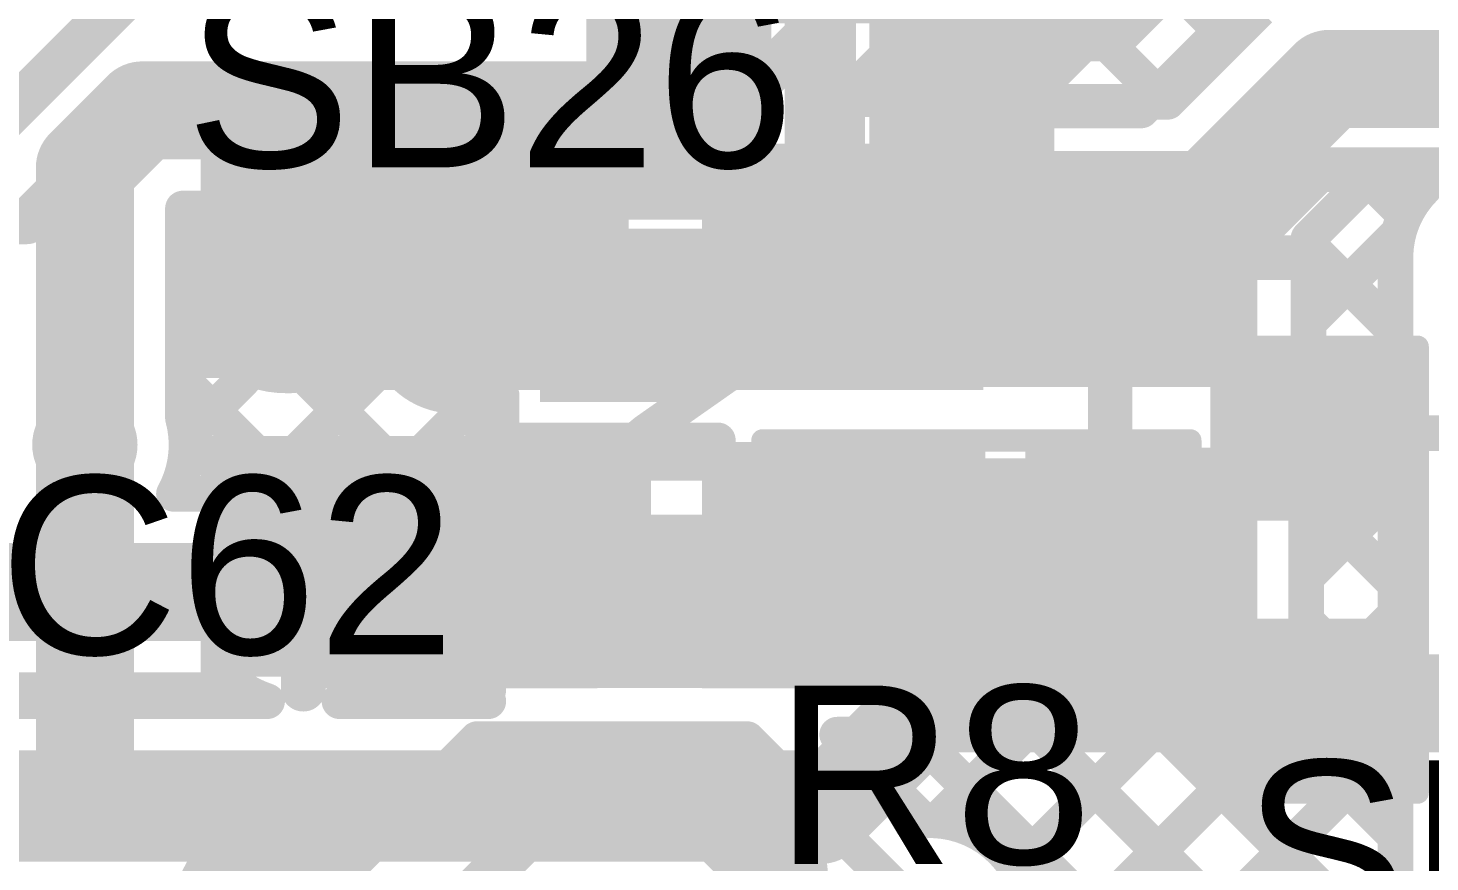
# Model space of a CAD drawing. Header units: millimetres. Extents: x -0.57 to 2.98, y -0.65 to 2.86.
# Drawn here: x 0.3043 to 0.6187, y -0.0176 to 0.1695 of the extents above; entities that cross this region are included whole.
import ezdxf

# ---------------------------------------------------------------- set-up
doc = ezdxf.new("R2010")
doc.units = ezdxf.units.MM
doc.header["$MEASUREMENT"] = 0
for name, color, linetype in [('BottomLayer', 5, 'Continuous'), ('BottomPaste', 16, 'Continuous'), ('BottomSolder', 6, 'Continuous'), ('Mechanical2', 216, 'Continuous'), ('TopLayer', 1, 'Continuous'), ('TopOverlay', 2, 'Continuous'), ('TopPaste', 8, 'Continuous'), ('TopSolder', 216, 'Continuous'), ('ViaHoleLayer', 16, 'Continuous')]:
    doc.layers.add(name, color=color, linetype=linetype)
doc.styles.add('Arial', font='', dxfattribs={"height": 0.2})
doc.styles.get('Arial').set_extended_font_data('Arial')

# ---------------------------------------------------------------- blocks, each defined once
blk = doc.blocks.new('C___0603_10')
at = {"layer": 'TopLayer'}
for points in [[(-0.015, 0.0175), (-0.015, -0.0175), (-0.045, -0.0175), (-0.045, 0.0175)], [(0.045, 0.0175), (0.045, -0.0175), (0.015, -0.0175), (0.015, 0.0175)]]:
    blk.add_hatch(color=1, dxfattribs=at).paths.add_polyline_path(points)
at = {"layer": 'TopPaste'}
for points in [[(-0.015, 0.0175), (-0.015, -0.0175), (-0.045, -0.0175), (-0.045, 0.0175)], [(0.045, 0.0175), (0.045, -0.0175), (0.015, -0.0175), (0.015, 0.0175)]]:
    blk.add_hatch(color=8, dxfattribs=at).paths.add_polyline_path(points)
at = {"layer": 'TopSolder'}
for points in [[(-0.0126378, 0.0198622), (-0.0126378, -0.0198622), (-0.0473622, -0.0198622), (-0.0473622, 0.0198622)], [(0.0473622, 0.0198622), (0.0473622, -0.0198622), (0.0126378, -0.0198622), (0.0126378, 0.0198622)]]:
    blk.add_hatch(color=216, dxfattribs=at).paths.add_polyline_path(points)
at = {"layer": 'TopOverlay', "const_width": 0.005}
for points in [[(-0.049, 0.021), (-0.049, -0.021)], [(-0.049, 0.021), (-0.018, 0.021)], [(0.018, 0.021), (0.049, 0.021)], [(0.049, 0.021), (0.049, -0.021)], [(-0.049, -0.021), (-0.018, -0.021)], [(0.018, -0.021), (0.049, -0.021)]]:
    blk.add_lwpolyline(points, dxfattribs=at)
at = {"layer": 'TopOverlay', "const_width": 0.0025}
for points in [[(-0.05025, 0.021, 1), (-0.04775, 0.021, 1)], [(-0.05025, 0.021, 1), (-0.04775, 0.021, 1)], [(-0.01925, 0.021, 1), (-0.01675, 0.021, 1)], [(0.01675, 0.021, 1), (0.01925, 0.021, 1)], [(0.04775, 0.021, 1), (0.05025, 0.021, 1)], [(0.04775, 0.021, 1), (0.05025, 0.021, 1)], [(-0.05025, -0.021, 1), (-0.04775, -0.021, 1)], [(-0.05025, -0.021, 1), (-0.04775, -0.021, 1)], [(-0.01925, -0.021, 1), (-0.01675, -0.021, 1)], [(0.01675, -0.021, 1), (0.01925, -0.021, 1)], [(0.04775, -0.021, 1), (0.05025, -0.021, 1)], [(0.04775, -0.021, 1), (0.05025, -0.021, 1)]]:
    blk.add_lwpolyline(points, format="xyb", close=True, dxfattribs=at)
blk = doc.blocks.new('S3224576121060_B_256')
at = {"layer": 'BottomLayer'}
for points in [[(-0.07086615, 0.05708655), (-0.01574805, 0.05708655), (-0.01574805, 0.00984245), (-0.07086615, 0.00984245)], [(0.01574805, 0.05708655), (0.07086615, 0.05708655), (0.07086615, 0.00984245), (0.01574805, 0.00984245)], [(-0.07086615, -0.00984255), (-0.01574805, -0.00984255), (-0.01574805, -0.05708665), (-0.07086615, -0.05708665)], [(0.01574805, -0.00984255), (0.07086615, -0.00984255), (0.07086615, -0.05708665), (0.01574805, -0.05708665)]]:
    blk.add_hatch(color=5, dxfattribs=at).paths.add_polyline_path(points)
at = {"layer": 'BottomPaste'}
for points in [[(-0.07086615, 0.05708655), (-0.01574805, 0.05708655), (-0.01574805, 0.00984245), (-0.07086615, 0.00984245)], [(0.01574805, 0.05708655), (0.07086615, 0.05708655), (0.07086615, 0.00984245), (0.01574805, 0.00984245)], [(-0.07086615, -0.00984255), (-0.01574805, -0.00984255), (-0.01574805, -0.05708665), (-0.07086615, -0.05708665)], [(0.01574805, -0.00984255), (0.07086615, -0.00984255), (0.07086615, -0.05708665), (0.01574805, -0.05708665)]]:
    blk.add_hatch(color=16, dxfattribs=at).paths.add_polyline_path(points)
at = {"layer": 'BottomSolder'}
for points in [[(-0.07486615, 0.06108655), (-0.01174805, 0.06108655), (-0.01174805, 0.00584245), (-0.07486615, 0.00584245)], [(0.01174805, 0.06108655), (0.07486615, 0.06108655), (0.07486615, 0.00584245), (0.01174805, 0.00584245)], [(-0.07486615, -0.00584255), (-0.01174805, -0.00584255), (-0.01174805, -0.06108665), (-0.07486615, -0.06108665)], [(0.01174805, -0.00584255), (0.07486615, -0.00584255), (0.07486615, -0.06108665), (0.01174805, -0.06108665)]]:
    blk.add_hatch(color=6, dxfattribs=at).paths.add_polyline_path(points)
blk = doc.blocks.new('R__0603_261')
at = {"layer": 'TopLayer'}
for points in [[(-0.015, 0.0175), (-0.015, -0.0175), (-0.045, -0.0175), (-0.045, 0.0175)], [(0.045, 0.0175), (0.045, -0.0175), (0.015, -0.0175), (0.015, 0.0175)]]:
    blk.add_hatch(color=1, dxfattribs=at).paths.add_polyline_path(points)
at = {"layer": 'TopPaste'}
for points in [[(-0.015, 0.0175), (-0.015, -0.0175), (-0.045, -0.0175), (-0.045, 0.0175)], [(0.045, 0.0175), (0.045, -0.0175), (0.015, -0.0175), (0.015, 0.0175)]]:
    blk.add_hatch(color=8, dxfattribs=at).paths.add_polyline_path(points)
at = {"layer": 'TopSolder'}
for points in [[(-0.011, 0.0215), (-0.011, -0.0215), (-0.049, -0.0215), (-0.049, 0.0215)], [(0.049, 0.0215), (0.049, -0.0215), (0.011, -0.0215), (0.011, 0.0215)]]:
    blk.add_hatch(color=216, dxfattribs=at).paths.add_polyline_path(points)
at = {"layer": 'TopOverlay', "const_width": 0.005}
for points in [[(-0.048, 0.021), (0.048, 0.021)], [(-0.048, -0.021), (-0.048, 0.021)], [(0.048, -0.021), (0.048, 0.021)], [(-0.048, -0.021), (0.048, -0.021)]]:
    blk.add_lwpolyline(points, dxfattribs=at)
at = {"layer": 'TopOverlay', "const_width": 0.0025}
for points in [[(-0.04925, 0.021, 1), (-0.04675, 0.021, 1)], [(-0.04925, 0.021, 1), (-0.04675, 0.021, 1)], [(0.04675, 0.021, 1), (0.04925, 0.021, 1)], [(0.04675, 0.021, 1), (0.04925, 0.021, 1)], [(-0.04925, -0.021, 1), (-0.04675, -0.021, 1)], [(-0.04925, -0.021, 1), (-0.04675, -0.021, 1)], [(0.04675, -0.021, 1), (0.04925, -0.021, 1)], [(0.04675, -0.021, 1), (0.04925, -0.021, 1)]]:
    blk.add_lwpolyline(points, format="xyb", close=True, dxfattribs=at)
blk = doc.blocks.new('SOLDER_BRIDGE_310')
at = {"layer": 'TopLayer'}
for points in [[(-0.045, -0.0175), (-0.045, 0.0175), (-0.015, 0.0175), (-0.015, -0.0175)], [(0.015, -0.0175), (0.015, 0.0175), (0.045, 0.0175), (0.045, -0.0175)]]:
    blk.add_hatch(color=1, dxfattribs=at).paths.add_polyline_path(points)
at = {"layer": 'TopPaste'}
for points in [[(-0.045, -0.0175), (-0.045, 0.0175), (-0.015, 0.0175), (-0.015, -0.0175)], [(0.015, -0.0175), (0.015, 0.0175), (0.045, 0.0175), (0.045, -0.0175)]]:
    blk.add_hatch(color=8, dxfattribs=at).paths.add_polyline_path(points)
at = {"layer": 'TopSolder'}
for points in [[(-0.049, -0.0215), (-0.049, 0.0215), (-0.011, 0.0215), (-0.011, -0.0215)], [(0.011, -0.0215), (0.011, 0.0215), (0.049, 0.0215), (0.049, -0.0215)]]:
    blk.add_hatch(color=216, dxfattribs=at).paths.add_polyline_path(points)
at = {"layer": 'TopOverlay', "const_width": 0.005}
for points in [[(-0.05, 0.022), (-0.05, -0.022)], [(-0.05, 0.022), (0.05, 0.022)], [(0.05, 0.022), (0.05, -0.022)], [(-0.05, -0.022), (0.05, -0.022)]]:
    blk.add_lwpolyline(points, dxfattribs=at)
at = {"layer": 'TopOverlay', "const_width": 0.0025}
for points in [[(-0.05125, 0.022, 1), (-0.04875, 0.022, 1)], [(-0.05125, 0.022, 1), (-0.04875, 0.022, 1)], [(0.04875, 0.022, 1), (0.05125, 0.022, 1)], [(0.04875, 0.022, 1), (0.05125, 0.022, 1)], [(-0.05125, -0.022, 1), (-0.04875, -0.022, 1)], [(-0.05125, -0.022, 1), (-0.04875, -0.022, 1)], [(0.04875, -0.022, 1), (0.05125, -0.022, 1)], [(0.04875, -0.022, 1), (0.05125, -0.022, 1)]]:
    blk.add_lwpolyline(points, format="xyb", close=True, dxfattribs=at)
blk = doc.blocks.new('SOLDER_BRIDGE_311')
at = {"layer": 'TopLayer'}
for points in [[(-0.045, -0.0175), (-0.045, 0.0175), (-0.015, 0.0175), (-0.015, -0.0175)], [(0.015, -0.0175), (0.015, 0.0175), (0.045, 0.0175), (0.045, -0.0175)]]:
    blk.add_hatch(color=1, dxfattribs=at).paths.add_polyline_path(points)
at = {"layer": 'TopPaste'}
for points in [[(-0.045, -0.0175), (-0.045, 0.0175), (-0.015, 0.0175), (-0.015, -0.0175)], [(0.015, -0.0175), (0.015, 0.0175), (0.045, 0.0175), (0.045, -0.0175)]]:
    blk.add_hatch(color=8, dxfattribs=at).paths.add_polyline_path(points)
at = {"layer": 'TopSolder'}
for points in [[(-0.049, -0.0215), (-0.049, 0.0215), (-0.011, 0.0215), (-0.011, -0.0215)], [(0.011, -0.0215), (0.011, 0.0215), (0.049, 0.0215), (0.049, -0.0215)]]:
    blk.add_hatch(color=216, dxfattribs=at).paths.add_polyline_path(points)
at = {"layer": 'TopOverlay', "const_width": 0.005}
for points in [[(-0.05, -0.022), (-0.05, 0.022)], [(-0.05, 0.022), (0.05, 0.022)], [(0.05, -0.022), (0.05, 0.022)], [(-0.05, -0.022), (0.05, -0.022)]]:
    blk.add_lwpolyline(points, dxfattribs=at)
at = {"layer": 'TopOverlay', "const_width": 0.0025}
for points in [[(-0.05125, 0.022, 1), (-0.04875, 0.022, 1)], [(-0.05125, 0.022, 1), (-0.04875, 0.022, 1)], [(0.04875, 0.022, 1), (0.05125, 0.022, 1)], [(0.04875, 0.022, 1), (0.05125, 0.022, 1)], [(-0.05125, -0.022, 1), (-0.04875, -0.022, 1)], [(-0.05125, -0.022, 1), (-0.04875, -0.022, 1)], [(0.04875, -0.022, 1), (0.05125, -0.022, 1)], [(0.04875, -0.022, 1), (0.05125, -0.022, 1)]]:
    blk.add_lwpolyline(points, format="xyb", close=True, dxfattribs=at)
blk = doc.blocks.new('C___0603_B_343')
at = {"layer": 'BottomLayer'}
for points in [[(-0.045, -0.0175), (-0.045, 0.0175), (-0.015, 0.0175), (-0.015, -0.0175)], [(0.015, -0.0175), (0.015, 0.0175), (0.045, 0.0175), (0.045, -0.0175)]]:
    blk.add_hatch(color=5, dxfattribs=at).paths.add_polyline_path(points)
at = {"layer": 'BottomPaste'}
for points in [[(-0.045, -0.0175), (-0.045, 0.0175), (-0.015, 0.0175), (-0.015, -0.0175)], [(0.015, -0.0175), (0.015, 0.0175), (0.045, 0.0175), (0.045, -0.0175)]]:
    blk.add_hatch(color=16, dxfattribs=at).paths.add_polyline_path(points)
at = {"layer": 'BottomSolder'}
for points in [[(-0.0473622, -0.0198622), (-0.0473622, 0.0198622), (-0.0126378, 0.0198622), (-0.0126378, -0.0198622)], [(0.0126378, -0.0198622), (0.0126378, 0.0198622), (0.0473622, 0.0198622), (0.0473622, -0.0198622)]]:
    blk.add_hatch(color=6, dxfattribs=at).paths.add_polyline_path(points)

msp = doc.modelspace()

# ---------------------------------------------------------------- hatches: boundary and pattern name
at = {"layer": 'BottomLayer'}
for points in [[(0.343, 0.091), (0.439, 0.091), (0.439, 0.142), (0.343, 0.142)], [(0.46, 0.089), (0.58, 0.089), (0.58, 0.141929), (0.46, 0.141929)], [(0.343, 0.024), (0.439, 0.024), (0.439, 0.078), (0.343, 0.078)], [(0.458, 0.022), (0.58, 0.022), (0.58, 0.073), (0.458, 0.073)]]:
    msp.add_hatch(color=5, dxfattribs=at).paths.add_polyline_path(points)
h = msp.add_hatch(color=5, dxfattribs=at)
edge = h.paths.add_edge_path()
edge.add_arc((0.3623222, 0.114364), 0.011811, 0, 360)
h = msp.add_hatch(color=5, dxfattribs=at)
edge = h.paths.add_edge_path()
edge.add_arc((0.317, 0.076), 0.011811, 0, 360)
h = msp.add_hatch(color=5, dxfattribs=at)
edge = h.paths.add_edge_path()
edge.add_arc((0.507, 0.056), 0.011811, 0, 360)
h = msp.add_hatch(color=5, dxfattribs=at)
edge = h.paths.add_edge_path()
edge.add_arc((0.366, 0.043), 0.011811, 0, 360)
h = msp.add_hatch(color=5, dxfattribs=at)
edge = h.paths.add_edge_path()
edge.add_arc((0.317, -0.005), 0.011811, 0, 360)
at = {"layer": 'BottomSolder'}
h = msp.add_hatch(color=6, dxfattribs=at)
edge = h.paths.add_edge_path()
edge.add_arc((0.3623222, 0.114364), 0.0079055, 0, 360)
h = msp.add_hatch(color=6, dxfattribs=at)
edge = h.paths.add_edge_path()
edge.add_arc((0.317, 0.076), 0.0079055, 0, 360)
h = msp.add_hatch(color=6, dxfattribs=at)
edge = h.paths.add_edge_path()
edge.add_arc((0.507, 0.056), 0.0079055, 0, 360)
h = msp.add_hatch(color=6, dxfattribs=at)
edge = h.paths.add_edge_path()
edge.add_arc((0.366, 0.043), 0.0079055, 0, 360)
h = msp.add_hatch(color=6, dxfattribs=at)
edge = h.paths.add_edge_path()
edge.add_arc((0.317, -0.005), 0.0079055, 0, 360)
at = {"layer": 'TopLayer'}
h = msp.add_hatch(color=1, dxfattribs=at)
edge = h.paths.add_edge_path()
edge.add_arc((0.3623222, 0.114364), 0.011811, 0, 360)
h = msp.add_hatch(color=1, dxfattribs=at)
edge = h.paths.add_edge_path()
edge.add_arc((0.317, 0.076), 0.011811, 0, 360)
for points in [[(0.47, 0.038), (0.519, 0.038), (0.519, 0.077), (0.47, 0.077)], [(0.3803547, -0.0119931), (0.3507864, 0.0033992), (0.2600001, -0.1709997), (0.2895684, -0.186392)]]:
    msp.add_hatch(color=1, dxfattribs=at).paths.add_polyline_path(points)
h = msp.add_hatch(color=1, dxfattribs=at)
edge = h.paths.add_edge_path()
edge.add_arc((0.507, 0.056), 0.011811, 0, 360)
h = msp.add_hatch(color=1, dxfattribs=at)
edge = h.paths.add_edge_path()
edge.add_arc((0.366, 0.043), 0.011811, 0, 360)
h = msp.add_hatch(color=1, dxfattribs=at)
edge = h.paths.add_edge_path()
edge.add_arc((0.317, -0.005), 0.011811, 0, 360)
at = {"layer": 'TopSolder'}
h = msp.add_hatch(color=216, dxfattribs=at)
edge = h.paths.add_edge_path()
edge.add_arc((0.3623222, 0.114364), 0.0079055, 0, 360)
h = msp.add_hatch(color=216, dxfattribs=at)
edge = h.paths.add_edge_path()
edge.add_arc((0.317, 0.076), 0.0079055, 0, 360)
h = msp.add_hatch(color=216, dxfattribs=at)
edge = h.paths.add_edge_path()
edge.add_arc((0.507, 0.056), 0.0079055, 0, 360)
h = msp.add_hatch(color=216, dxfattribs=at)
edge = h.paths.add_edge_path()
edge.add_arc((0.366, 0.043), 0.0079055, 0, 360)
h = msp.add_hatch(color=216, dxfattribs=at)
edge = h.paths.add_edge_path()
edge.add_arc((0.317, -0.005), 0.0079055, 0, 360)
at = {"layer": 'ViaHoleLayer'}
h = msp.add_hatch(color=16, dxfattribs=at)
edge = h.paths.add_edge_path()
edge.add_arc((0.3623222, 0.114364), 0.0059055, 0, 360)
h = msp.add_hatch(color=16, dxfattribs=at)
edge = h.paths.add_edge_path()
edge.add_arc((0.317, 0.076), 0.0059055, 0, 360)
h = msp.add_hatch(color=16, dxfattribs=at)
edge = h.paths.add_edge_path()
edge.add_arc((0.507, 0.056), 0.0059055, 0, 360)
h = msp.add_hatch(color=16, dxfattribs=at)
edge = h.paths.add_edge_path()
edge.add_arc((0.366, 0.043), 0.0059055, 0, 360)
h = msp.add_hatch(color=16, dxfattribs=at)
edge = h.paths.add_edge_path()
edge.add_arc((0.317, -0.005), 0.0059055, 0, 360)

# ---------------------------------------------------------------- linework, layer by layer
at = {"layer": 'BottomLayer'}
for points, const_width in [([(0.466, 0.155), (0.5294212, 0.2184212)], 0.01), ([(0.4871786, 0.1535512), (0.5360486, 0.2024212)], 0.008), ([(0.5002881, 0.1535512), (0.5489567, 0.2022198)], 0.008), ([(0.5381892, 0.2024212), (0.5737844, 0.1668261)], 0.008), ([(0.5562346, 0.1529291), (0.6057267, 0.2024212)], 0.008), ([(0.5229768, 0.1893494), (0.559397, 0.1529291)], 0.008), ([(0.5285591, 0.1535379), (0.5655785, 0.1905573)], 0.008), ([(0.2957159, 0.1460001), (0.3247158, 0.175)], 0.01), ([(0.5088346, 0.1752072), (0.5311127, 0.1529291)], 0.008), ([(0.5598874, 0.1529291), (0.5805378, 0.1735795)], 0.008), ([(0.56, 0.1219291), (0.5961332, 0.1580623)], 0.022), ([(0.5961332, 0.1580623), (0.6730623, 0.1580623)], 0.022), ([(0.4946925, 0.1610651), (0.5022063, 0.1535512)], 0.008), ([(0.3040001, 0.1260001), (0.333, 0.155)], 0.01), ([(0.333, 0.155), (0.466, 0.155)], 0.01), ([(0.4871786, 0.1535512), (0.5285591, 0.1535512)], 0.008), ([(0.487, 0.1159291), (0.487, 0.1495511)], 0.01), ([(0.5285591, 0.1529291), (0.5598874, 0.1529291)], 0.008), ([(0.5915, 0.1223165), (0.6052458, 0.1360623)], 0.008), ([(0.604897, 0.1357135), (0.6131418, 0.1274686)], 0.008), ([(0.6052458, 0.1360623), (0.6199497, 0.1360623)], 0.008), ([(0.56, 0.118), (0.56, 0.1219291)], 0.022), ([(0.2477159, 0.1260001), (0.3040001, 0.1260001)], 0.01), ([(0.5915, 0.1033416), (0.6117127, 0.1235543)], 0.008), ([(0.5915, 0.089), (0.5915, 0.1223165)], 0.008), ([(0.56, 0.118), (0.5875, 0.118)], 0.01), ([(0.5915, 0.1208261), (0.611, 0.1013261)], 0.008), ([(0.4724409, 0.0985653), (0.4959999, 0.118)], 0.008), ([(0.611, -0.038), (0.611, 0.118)], 0.008), ([(0.4428337, 0.0789292), (0.470847, 0.0985653)], 0.008), ([(0.470847, 0.0985653), (0.4724409, 0.0985653)], 0.008), ([(0.591, 0.0745573), (0.611, 0.0945573)], 0.008), ([(0.5915, 0.0925418), (0.611, 0.0730418)], 0.008), ([(0.317, -0.005), (0.317, 0.076)], 0.022), ([(0.591, 0.078), (0.591, 0.084)], 0.008), ([(0.591, 0.078), (0.591, 0.084)], 0.008), ([(0.4093858, 0.0510709), (0.442578, 0.0787162)], 0.008), ([(0.442578, 0.0787162), (0.4428337, 0.0789292)], 0.008), ([(0.591, 0.011), (0.591, 0.078)], 0.008), ([(0.4092637, 0.0509488), (0.4093858, 0.0510709)], 0.047), ([(0.591, 0.046273), (0.611, 0.066273)], 0.008), ([(0.591, 0.0647575), (0.611, 0.0447575)], 0.008), ([(0.591, 0.0179887), (0.611, 0.0379887)], 0.008), ([(0.591, 0.0364732), (0.611, 0.0164732)], 0.008), ([(0.364, -0.031), (0.405, 0.01)], 0.008), ([(0.405, 0.01), (0.4655611, 0.01)], 0.008), ([(0.4655611, 0.01), (0.5065611, -0.031)], 0.008), ([(0.4857743, 0.011), (0.591, 0.011)], 0.008), ([(0.4857743, 0.011), (0.5050157, -0.0082414)], 0.008), ([(0.4924663, 0.0043079), (0.4991584, 0.011)], 0.008), ([(0.4928579, -0.0801534), (0.5840113, 0.011)], 0.008), ([(0.4928579, -0.1084377), (0.611, 0.0097044)], 0.008), ([(0.503336, 0.011), (0.577, -0.062664)], 0.008), ([(0.5081951, -0.0082476), (0.5274427, 0.011)], 0.008), ([(0.5258709, -0.0188561), (0.555727, 0.011)], 0.008), ([(0.5316203, 0.011), (0.5806203, -0.038)], 0.008), ([(0.5599046, 0.011), (0.6089046, -0.038)], 0.008), ([(0.5881889, 0.011), (0.611, -0.0118111)], 0.008), ([(0.402689, -0.0255736), (0.4202627, -0.0079999)], 0.01), ([(0.4202627, -0.0079999), (0.4534263, -0.0079999)], 0.01), ([(0.4534263, -0.0079999), (0.4768579, -0.0314315)], 0.01), ([(0.5915799, -0.038), (0.611, -0.0185799)], 0.008)]:
    msp.add_lwpolyline(points, dxfattribs=dict(at, const_width=const_width))
for points, const_width in [([(0.5717844, 0.1668261, 1), (0.5757844, 0.1668261, 1)], 0.004), ([(0.5906332, 0.1580623, 1), (0.6016332, 0.1580623, 1)], 0.011), ([(0.5906332, 0.1580623, 1), (0.6016332, 0.1580623, 1)], 0.011), ([(0.4926925, 0.1610651, 1), (0.4966925, 0.1610651, 1)], 0.004), ([(0.3305, 0.155, 1), (0.3355, 0.155, 1)], 0.005), ([(0.3305, 0.155, 1), (0.3355, 0.155, 1)], 0.005), ([(0.4635, 0.155, 1), (0.4685, 0.155, 1)], 0.005), ([(0.4635, 0.155, 1), (0.4685, 0.155, 1)], 0.005), ([(0.4851786, 0.1535512, 1), (0.4891786, 0.1535512, 1)], 0.004), ([(0.4851786, 0.1535512, 1), (0.4891786, 0.1535512, 1)], 0.004), ([(0.4982881, 0.1535512, 1), (0.5022881, 0.1535512, 1)], 0.004), ([(0.5002063, 0.1535512, 1), (0.5042063, 0.1535512, 1)], 0.004), ([(0.5265591, 0.1535512, 1), (0.5305591, 0.1535512, 1)], 0.004), ([(0.5265591, 0.1535379, 1), (0.5305591, 0.1535379, 1)], 0.004), ([(0.4845, 0.1495511, 1), (0.4895, 0.1495511, 1)], 0.005), ([(0.5265591, 0.1529291, 1), (0.5305591, 0.1529291, 1)], 0.004), ([(0.5291127, 0.1529291, 1), (0.5331127, 0.1529291, 1)], 0.004), ([(0.5542346, 0.1529291, 1), (0.5582346, 0.1529291, 1)], 0.004), ([(0.557397, 0.1529291, 1), (0.561397, 0.1529291, 1)], 0.004), ([(0.5578874, 0.1529291, 1), (0.5618874, 0.1529291, 1)], 0.004), ([(0.5578874, 0.1529291, 1), (0.5618874, 0.1529291, 1)], 0.004), ([(0.602897, 0.1357135, 1), (0.606897, 0.1357135, 1)], 0.004), ([(0.6032458, 0.1360623, 1), (0.6072458, 0.1360623, 1)], 0.004), ([(0.6032458, 0.1360623, 1), (0.6072458, 0.1360623, 1)], 0.004), ([(0.6179497, 0.1360623, 1), (0.6219497, 0.1360623, 1)], 0.004), ([(0.6154437, 0.1335563, 1), (0.6194437, 0.1335563, 1)], 0.004), ([(0.6154828, 0.1335954, 1), (0.6194828, 0.1335954, 1)], 0.004), ([(0.5545, 0.1219291, 1), (0.5655, 0.1219291, 1)], 0.011), ([(0.5545, 0.1219291, 1), (0.5655, 0.1219291, 1)], 0.011), ([(0.3015001, 0.1260001, 1), (0.3065001, 0.1260001, 1)], 0.005), ([(0.3015001, 0.1260001, 1), (0.3065001, 0.1260001, 1)], 0.005), ([(0.5545, 0.118, 1), (0.5655, 0.118, 1)], 0.011), ([(0.6111418, 0.1274686, 1), (0.6151418, 0.1274686, 1)], 0.004), ([(0.5895, 0.1223165, 1), (0.5935, 0.1223165, 1)], 0.004), ([(0.5895, 0.1223165, 1), (0.5935, 0.1223165, 1)], 0.004), ([(0.6097127, 0.1235543, 1), (0.6137127, 0.1235543, 1)], 0.004), ([(0.5575, 0.118, 1), (0.5625, 0.118, 1)], 0.005), ([(0.585, 0.118, 1), (0.59, 0.118, 1)], 0.005), ([(0.5895, 0.1208261, 1), (0.5935, 0.1208261, 1)], 0.004), ([(0.4845, 0.1159291, 1), (0.4895, 0.1159291, 1)], 0.005), ([(0.4939999, 0.118, 1), (0.4979999, 0.118, 1)], 0.004), ([(0.609, 0.118, 1), (0.613, 0.118, 1)], 0.004), ([(0.609, 0.118, 1), (0.613, 0.118, 1)], 0.004), ([(0.609, 0.118, 1), (0.613, 0.118, 1)], 0.004), ([(0.5895, 0.1033416, 1), (0.5935, 0.1033416, 1)], 0.004), ([(0.609, 0.1013261, 1), (0.613, 0.1013261, 1)], 0.004), ([(0.468847, 0.0985653, 1), (0.472847, 0.0985653, 1)], 0.004), ([(0.468847, 0.0985653, 1), (0.472847, 0.0985653, 1)], 0.004), ([(0.4704409, 0.0985653, 1), (0.4744409, 0.0985653, 1)], 0.004), ([(0.4704409, 0.0985653, 1), (0.4744409, 0.0985653, 1)], 0.004), ([(0.609, 0.0945573, 1), (0.613, 0.0945573, 1)], 0.004), ([(0.5895, 0.0925418, 1), (0.5935, 0.0925418, 1)], 0.004), ([(0.5895, 0.089, 1), (0.5935, 0.089, 1)], 0.004), ([(0.3115, 0.076, 1), (0.3225, 0.076, 1)], 0.011), ([(0.589, 0.084, 1), (0.593, 0.084, 1)], 0.004), ([(0.589, 0.084, 1), (0.593, 0.084, 1)], 0.004), ([(0.440578, 0.0787162, 1), (0.444578, 0.0787162, 1)], 0.004), ([(0.440578, 0.0787162, 1), (0.444578, 0.0787162, 1)], 0.004), ([(0.4408337, 0.0789292, 1), (0.4448337, 0.0789292, 1)], 0.004), ([(0.4408337, 0.0789292, 1), (0.4448337, 0.0789292, 1)], 0.004), ([(0.589, 0.078, 1), (0.593, 0.078, 1)], 0.004), ([(0.589, 0.078, 1), (0.593, 0.078, 1)], 0.004), ([(0.589, 0.078, 1), (0.593, 0.078, 1)], 0.004), ([(0.589, 0.0745573, 1), (0.593, 0.0745573, 1)], 0.004), ([(0.609, 0.0730418, 1), (0.613, 0.0730418, 1)], 0.004), ([(0.3975137, 0.0509488, 1), (0.4210137, 0.0509488, 1)], 0.0235), ([(0.3976358, 0.0510709, 1), (0.4211358, 0.0510709, 1)], 0.0235), ([(0.609, 0.066273, 1), (0.613, 0.066273, 1)], 0.004), ([(0.589, 0.0647575, 1), (0.593, 0.0647575, 1)], 0.004), ([(0.4073858, 0.0510709, 1), (0.4113858, 0.0510709, 1)], 0.004), ([(0.589, 0.046273, 1), (0.593, 0.046273, 1)], 0.004), ([(0.609, 0.0447575, 1), (0.613, 0.0447575, 1)], 0.004), ([(0.609, 0.0379887, 1), (0.613, 0.0379887, 1)], 0.004), ([(0.589, 0.0364732, 1), (0.593, 0.0364732, 1)], 0.004), ([(0.589, 0.0179887, 1), (0.593, 0.0179887, 1)], 0.004), ([(0.609, 0.0164732, 1), (0.613, 0.0164732, 1)], 0.004), ([(0.403, 0.01, 1), (0.407, 0.01, 1)], 0.004), ([(0.403, 0.01, 1), (0.407, 0.01, 1)], 0.004), ([(0.4635611, 0.01, 1), (0.4675611, 0.01, 1)], 0.004), ([(0.4635611, 0.01, 1), (0.4675611, 0.01, 1)], 0.004), ([(0.4837743, 0.011, 1), (0.4877743, 0.011, 1)], 0.004), ([(0.4837743, 0.011, 1), (0.4877743, 0.011, 1)], 0.004), ([(0.4971584, 0.011, 1), (0.5011584, 0.011, 1)], 0.004), ([(0.501336, 0.011, 1), (0.505336, 0.011, 1)], 0.004), ([(0.5254427, 0.011, 1), (0.5294427, 0.011, 1)], 0.004), ([(0.5296203, 0.011, 1), (0.5336203, 0.011, 1)], 0.004), ([(0.553727, 0.011, 1), (0.557727, 0.011, 1)], 0.004), ([(0.5579046, 0.011, 1), (0.5619046, 0.011, 1)], 0.004), ([(0.5820113, 0.011, 1), (0.5860113, 0.011, 1)], 0.004), ([(0.5861889, 0.011, 1), (0.5901889, 0.011, 1)], 0.004), ([(0.589, 0.011, 1), (0.593, 0.011, 1)], 0.004), ([(0.589, 0.011, 1), (0.593, 0.011, 1)], 0.004), ([(0.609, 0.0097044, 1), (0.613, 0.0097044, 1)], 0.004), ([(0.4904663, 0.0043079, 1), (0.4944663, 0.0043079, 1)], 0.004), ([(0.3115, -0.005, 1), (0.3225, -0.005, 1)], 0.011), ([(0.4177627, -0.0079999, 1), (0.4227627, -0.0079999, 1)], 0.005), ([(0.4177627, -0.0079999, 1), (0.4227627, -0.0079999, 1)], 0.005), ([(0.4509263, -0.0079999, 1), (0.4559263, -0.0079999, 1)], 0.005), ([(0.4509263, -0.0079999, 1), (0.4559263, -0.0079999, 1)], 0.005), ([(0.5030157, -0.0082414, 1), (0.5070157, -0.0082414, 1)], 0.004), ([(0.5030157, -0.0082414, 1), (0.5070157, -0.0082414, 1)], 0.004), ([(0.5061951, -0.0082476, 1), (0.5101951, -0.0082476, 1)], 0.004), ([(0.609, -0.0118111, 1), (0.613, -0.0118111, 1)], 0.004), ([(0.5238709, -0.0188561, 1), (0.5278709, -0.0188561, 1)], 0.004), ([(0.609, -0.0185799, 1), (0.613, -0.0185799, 1)], 0.004)]:
    msp.add_lwpolyline(points, format="xyb", close=True, dxfattribs=dict(at, const_width=const_width))
at = {"layer": 'BottomLayer', "const_width": 0.008}
for points in [[(0.611, 0.118, -0.199565992872106), (0.6174828, 0.1335954)], [(0.611, 0.118, -0.198912367379658), (0.6174437, 0.1335563)], [(0.5050157, -0.0082414, -0.4342139334130931), (0.5293721, -0.031)]]:
    msp.add_lwpolyline(points, format="xyb", dxfattribs=at)
at = {"layer": 'Mechanical2', "const_width": 0.01}
msp.add_lwpolyline([(1.7578269, 2.8091652, -6.230382161824239), (0.6489649, 2.810288)], format="xyb", dxfattribs=at)
at = {"layer": 'TopLayer'}
for points, const_width in [([(0.5410212, 0.166), (0.5655785, 0.1905573)], 0.008), ([(0.5477868, 0.166), (0.5693874, 0.1876006)], 0.008), ([(0.478, 0.1777575), (0.486, 0.1697575)], 0.008), ([(0.554, 0.151), (0.58, 0.177)], 0.008), ([(0.478, 0.1225), (0.478, 0.1741141)], 0.008), ([(0.486, 0.1225), (0.486, 0.1741141)], 0.008), ([(0.538, 0.1743261), (0.5463261, 0.166)], 0.008), ([(0.538, 0.166), (0.538, 0.1741141)], 0.008), ([(0.478, 0.1595474), (0.486, 0.1675474)], 0.008), ([(0.538, 0.166), (0.5477868, 0.166)], 0.008), ([(0.317, 0.1381126), (0.3298874, 0.151)], 0.022), ([(0.3298874, 0.151), (0.452, 0.151)], 0.022), ([(0.536, 0.105), (0.5883773, 0.1573773)], 0.01), ([(0.5883773, 0.1573773), (0.6533457, 0.1573773)], 0.01), ([(0.512, 0.151), (0.554, 0.151)], 0.008), ([(0.478, 0.1494732), (0.486, 0.1414732)], 0.008), ([(0.317, 0.076), (0.317, 0.1381126)], 0.022), ([(0.478, 0.1312631), (0.486, 0.1392631)], 0.008), ([(0.547, 0.091), (0.5936922, 0.1376922)], 0.01), ([(0.5936922, 0.1376922), (0.6533457, 0.1376922)], 0.01), ([(0.339, 0.129), (0.3448257, 0.129)], 0.008), ([(0.339, 0.0820284), (0.339, 0.129)], 0.008), ([(0.4675, 0.1225), (0.478, 0.1225)], 0.008), ([(0.486, 0.1225), (0.5308726, 0.1225)], 0.008), ([(0.4675, 0.121), (0.5293726, 0.121)], 0.008), ([(0.3623222, 0.114364), (0.388636, 0.114364)], 0.01), ([(0.388636, 0.114364), (0.4, 0.103)], 0.01), ([(0.4, 0.103), (0.439, 0.103)], 0.01), ([(0.439, 0.105), (0.536, 0.105)], 0.01), ([(0.3820086, 0.098364), (0.3886724, 0.0917002)], 0.008), ([(0.3575606, 0.0673923), (0.3852704, 0.0951021)], 0.008), ([(0.339, 0.0904831), (0.3611348, 0.0683483)], 0.008), ([(0.3397357, 0.0778517), (0.3547356, 0.0928516)], 0.008), ([(0.3659277, 0.0918397), (0.3927674, 0.065)], 0.008), ([(0.547, 0.0450035), (0.547, 0.091)], 0.01), ([(0.3834526, 0.065), (0.4054526, 0.087)], 0.008), ([(0.3990218, 0.0870299), (0.4140517, 0.072)], 0.008), ([(0.4, 0.087), (0.4105, 0.087)], 0.008), ([(0.4105, 0.077), (0.4105, 0.087)], 0.008), ([(0.594, 0.078), (0.5946371, 0.0786371)], 0.008), ([(0.5946371, 0.0786371), (0.6533457, 0.0786371)], 0.008), ([(0.4105, 0.077), (0.459, 0.077)], 0.008), ([(0.4187369, 0.072), (0.4237369, 0.077)], 0.008), ([(0.437336, 0.077), (0.442336, 0.072)], 0.008), ([(0.4470212, 0.072), (0.4520212, 0.077)], 0.008), ([(0.4075, 0.065), (0.4075, 0.072)], 0.008), ([(0.4075, 0.072), (0.459, 0.072)], 0.008), ([(0.439, 0.043), (0.439, 0.068)], 0.01), ([(0.366, 0.043), (0.366, 0.064811)], 0.01), ([(0.3369835, 0.065), (0.3525016, 0.065)], 0.008), ([(0.3794984, 0.065), (0.4075, 0.065)], 0.008), ([(0.487, 0.056), (0.507, 0.056)], 0.022), ([(0.287, 0.043), (0.4325, 0.043)], 0.022), ([(0.366, 0.021189), (0.366, 0.043)], 0.01), ([(0.482, -0.007), (0.507, 0.018)], 0.022), ([(0.507, 0.018), (0.594, 0.018)], 0.022), ([(0.594, 0.018), (0.631, 0.018)], 0.022), ([(0.287, 0.021), (0.3525016, 0.021)], 0.008), ([(0.287734, 0.0185), (0.317, 0.0185)], 0.008), ([(0.317, 0.0185), (0.3578786, 0.0185)], 0.008), ([(0.3741214, 0.0185), (0.4075, 0.0185)], 0.008), ([(0.3794984, 0.021), (0.4075, 0.021)], 0.008), ([(0.278, -0.005), (0.317, -0.005)], 0.025), ([(0.317, -0.005), (0.4695712, -0.005)], 0.025), ([(0.4695712, -0.005), (0.482, -0.005)], 0.025)]:
    msp.add_lwpolyline(points, dxfattribs=dict(at, const_width=const_width))
for points, const_width in [([(0.484, 0.1697575, 1), (0.488, 0.1697575, 1)], 0.004), ([(0.484, 0.1675474, 1), (0.488, 0.1675474, 1)], 0.004), ([(0.536, 0.166, 1), (0.54, 0.166, 1)], 0.004), ([(0.536, 0.166, 1), (0.54, 0.166, 1)], 0.004), ([(0.5390212, 0.166, 1), (0.5430212, 0.166, 1)], 0.004), ([(0.5443261, 0.166, 1), (0.5483261, 0.166, 1)], 0.004), ([(0.5457868, 0.166, 1), (0.5497868, 0.166, 1)], 0.004), ([(0.5457868, 0.166, 1), (0.5497868, 0.166, 1)], 0.004), ([(0.476, 0.1595474, 1), (0.48, 0.1595474, 1)], 0.004), ([(0.3243874, 0.151, 1), (0.3353874, 0.151, 1)], 0.011), ([(0.3243874, 0.151, 1), (0.3353874, 0.151, 1)], 0.011), ([(0.4465, 0.151, 1), (0.4575, 0.151, 1)], 0.011), ([(0.5858773, 0.1573773, 1), (0.5908773, 0.1573773, 1)], 0.005), ([(0.5858773, 0.1573773, 1), (0.5908773, 0.1573773, 1)], 0.005), ([(0.51, 0.151, 1), (0.514, 0.151, 1)], 0.004), ([(0.552, 0.151, 1), (0.556, 0.151, 1)], 0.004), ([(0.552, 0.151, 1), (0.556, 0.151, 1)], 0.004), ([(0.476, 0.1494732, 1), (0.48, 0.1494732, 1)], 0.004), ([(0.3115, 0.1381126, 1), (0.3225, 0.1381126, 1)], 0.011), ([(0.3115, 0.1381126, 1), (0.3225, 0.1381126, 1)], 0.011), ([(0.484, 0.1414732, 1), (0.488, 0.1414732, 1)], 0.004), ([(0.484, 0.1392631, 1), (0.488, 0.1392631, 1)], 0.004), ([(0.5911922, 0.1376922, 1), (0.5961922, 0.1376922, 1)], 0.005), ([(0.5911922, 0.1376922, 1), (0.5961922, 0.1376922, 1)], 0.005), ([(0.476, 0.1312631, 1), (0.48, 0.1312631, 1)], 0.004), ([(0.337, 0.129, 1), (0.341, 0.129, 1)], 0.004), ([(0.337, 0.129, 1), (0.341, 0.129, 1)], 0.004), ([(0.3428257, 0.129, 1), (0.3468257, 0.129, 1)], 0.004), ([(0.3428257, 0.129, 1), (0.3468257, 0.129, 1)], 0.004), ([(0.4655, 0.1225, 1), (0.4695, 0.1225, 1)], 0.004), ([(0.476, 0.1225, 1), (0.48, 0.1225, 1)], 0.004), ([(0.476, 0.1225, 1), (0.48, 0.1225, 1)], 0.004), ([(0.484, 0.1225, 1), (0.488, 0.1225, 1)], 0.004), ([(0.484, 0.1225, 1), (0.488, 0.1225, 1)], 0.004), ([(0.5288726, 0.1225, 1), (0.5328726, 0.1225, 1)], 0.004), ([(0.4655, 0.121, 1), (0.4695, 0.121, 1)], 0.004), ([(0.5273726, 0.121, 1), (0.5313726, 0.121, 1)], 0.004), ([(0.3598222, 0.114364, 1), (0.3648222, 0.114364, 1)], 0.005), ([(0.386136, 0.114364, 1), (0.391136, 0.114364, 1)], 0.005), ([(0.386136, 0.114364, 1), (0.391136, 0.114364, 1)], 0.005), ([(0.3975, 0.103, 1), (0.4025, 0.103, 1)], 0.005), ([(0.3975, 0.103, 1), (0.4025, 0.103, 1)], 0.005), ([(0.4365, 0.105, 1), (0.4415, 0.105, 1)], 0.005), ([(0.4365, 0.103, 1), (0.4415, 0.103, 1)], 0.005), ([(0.5335, 0.105, 1), (0.5385, 0.105, 1)], 0.005), ([(0.5335, 0.105, 1), (0.5385, 0.105, 1)], 0.005), ([(0.3765808, 0.098364, 1), (0.3805808, 0.098364, 1)], 0.004), ([(0.3800086, 0.098364, 1), (0.3840086, 0.098364, 1)], 0.004), ([(0.3832704, 0.0951021, 1), (0.3872704, 0.0951021, 1)], 0.004), ([(0.337, 0.0904831, 1), (0.341, 0.0904831, 1)], 0.004), ([(0.3527356, 0.0928516, 1), (0.3567356, 0.0928516, 1)], 0.004), ([(0.3639277, 0.0918397, 1), (0.3679277, 0.0918397, 1)], 0.004), ([(0.3866724, 0.0917002, 1), (0.3906724, 0.0917002, 1)], 0.004), ([(0.3866724, 0.0917002, 1), (0.3906724, 0.0917002, 1)], 0.004), ([(0.3866863, 0.0916863, 1), (0.3906863, 0.0916863, 1)], 0.004), ([(0.5445, 0.091, 1), (0.5495, 0.091, 1)], 0.005), ([(0.5445, 0.091, 1), (0.5495, 0.091, 1)], 0.005), ([(0.3970218, 0.0870299, 1), (0.4010218, 0.0870299, 1)], 0.004), ([(0.398, 0.087, 1), (0.402, 0.087, 1)], 0.004), ([(0.398, 0.087, 1), (0.402, 0.087, 1)], 0.004), ([(0.398, 0.087, 1), (0.402, 0.087, 1)], 0.004), ([(0.4034526, 0.087, 1), (0.4074526, 0.087, 1)], 0.004), ([(0.4085, 0.087, 1), (0.4125, 0.087, 1)], 0.004), ([(0.4085, 0.087, 1), (0.4125, 0.087, 1)], 0.004), ([(0.3115, 0.076, 1), (0.3225, 0.076, 1)], 0.011), ([(0.337, 0.0820284, 1), (0.341, 0.0820284, 1)], 0.004), ([(0.337, 0.0820284, 1), (0.341, 0.0820284, 1)], 0.004), ([(0.3377357, 0.0778517, 1), (0.3417357, 0.0778517, 1)], 0.004), ([(0.592, 0.078, 1), (0.596, 0.078, 1)], 0.004), ([(0.5926371, 0.0786371, 1), (0.5966371, 0.0786371, 1)], 0.004), ([(0.5926371, 0.0786371, 1), (0.5966371, 0.0786371, 1)], 0.004), ([(0.337811, 0.076, 1), (0.341811, 0.076, 1)], 0.004), ([(0.337811, 0.076, 1), (0.341811, 0.076, 1)], 0.004), ([(0.4085, 0.077, 1), (0.4125, 0.077, 1)], 0.004), ([(0.4085, 0.077, 1), (0.4125, 0.077, 1)], 0.004), ([(0.4217369, 0.077, 1), (0.4257369, 0.077, 1)], 0.004), ([(0.435336, 0.077, 1), (0.439336, 0.077, 1)], 0.004), ([(0.4500212, 0.077, 1), (0.4540212, 0.077, 1)], 0.004), ([(0.457, 0.077, 1), (0.461, 0.077, 1)], 0.004), ([(0.4055, 0.072, 1), (0.4095, 0.072, 1)], 0.004), ([(0.4055, 0.072, 1), (0.4095, 0.072, 1)], 0.004), ([(0.4120517, 0.072, 1), (0.4160517, 0.072, 1)], 0.004), ([(0.4167369, 0.072, 1), (0.4207369, 0.072, 1)], 0.004), ([(0.440336, 0.072, 1), (0.444336, 0.072, 1)], 0.004), ([(0.4450212, 0.072, 1), (0.4490212, 0.072, 1)], 0.004), ([(0.457, 0.072, 1), (0.461, 0.072, 1)], 0.004), ([(0.3591348, 0.0683483, 1), (0.3631348, 0.0683483, 1)], 0.004), ([(0.4365, 0.068, 1), (0.4415, 0.068, 1)], 0.005), ([(0.3555606, 0.0673923, 1), (0.3595606, 0.0673923, 1)], 0.004), ([(0.3635, 0.064811, 1), (0.3685, 0.064811, 1)], 0.005), ([(0.3349835, 0.065, 1), (0.3389835, 0.065, 1)], 0.004), ([(0.3349835, 0.065, 1), (0.3389835, 0.065, 1)], 0.004), ([(0.3505016, 0.065, 1), (0.3545016, 0.065, 1)], 0.004), ([(0.3505016, 0.065, 1), (0.3545016, 0.065, 1)], 0.004), ([(0.3774984, 0.065, 1), (0.3814984, 0.065, 1)], 0.004), ([(0.3774984, 0.065, 1), (0.3814984, 0.065, 1)], 0.004), ([(0.3814526, 0.065, 1), (0.3854526, 0.065, 1)], 0.004), ([(0.3907674, 0.065, 1), (0.3947674, 0.065, 1)], 0.004), ([(0.4055, 0.065, 1), (0.4095, 0.065, 1)], 0.004), ([(0.4055, 0.065, 1), (0.4095, 0.065, 1)], 0.004), ([(0.4815, 0.056, 1), (0.4925, 0.056, 1)], 0.011), ([(0.5015, 0.056, 1), (0.5125, 0.056, 1)], 0.011), ([(0.5015, 0.056, 1), (0.5125, 0.056, 1)], 0.011), ([(0.5025, 0.057, 1), (0.5135, 0.057, 1)], 0.011), ([(0.427, 0.043, 1), (0.438, 0.043, 1)], 0.011), ([(0.3635, 0.043, 1), (0.3685, 0.043, 1)], 0.005), ([(0.3635, 0.043, 1), (0.3685, 0.043, 1)], 0.005), ([(0.4365, 0.043, 1), (0.4415, 0.043, 1)], 0.005), ([(0.5445, 0.0450035, 1), (0.5495, 0.0450035, 1)], 0.005), ([(0.5015, 0.018, 1), (0.5125, 0.018, 1)], 0.011), ([(0.5015, 0.018, 1), (0.5125, 0.018, 1)], 0.011), ([(0.5885, 0.018, 1), (0.5995, 0.018, 1)], 0.011), ([(0.5885, 0.018, 1), (0.5995, 0.018, 1)], 0.011), ([(0.3635, 0.021189, 1), (0.3685, 0.021189, 1)], 0.005), ([(0.315, 0.0185, 1), (0.319, 0.0185, 1)], 0.004), ([(0.315, 0.0185, 1), (0.319, 0.0185, 1)], 0.004), ([(0.3505016, 0.021, 1), (0.3545016, 0.021, 1)], 0.004), ([(0.3505016, 0.021, 1), (0.3545016, 0.021, 1)], 0.004), ([(0.3558786, 0.0185, 1), (0.3598786, 0.0185, 1)], 0.004), ([(0.3558786, 0.0185, 1), (0.3598786, 0.0185, 1)], 0.004), ([(0.3721214, 0.0185, 1), (0.3761214, 0.0185, 1)], 0.004), ([(0.3721214, 0.0185, 1), (0.3761214, 0.0185, 1)], 0.004), ([(0.3774984, 0.021, 1), (0.3814984, 0.021, 1)], 0.004), ([(0.3774984, 0.021, 1), (0.3814984, 0.021, 1)], 0.004), ([(0.4055, 0.021, 1), (0.4095, 0.021, 1)], 0.004), ([(0.4055, 0.0185, 1), (0.4095, 0.0185, 1)], 0.004), ([(0.31075, -0.005, 1), (0.32325, -0.005, 1)], 0.0125), ([(0.31075, -0.005, 1), (0.32325, -0.005, 1)], 0.0125), ([(0.4633212, -0.005, 1), (0.4758212, -0.005, 1)], 0.0125), ([(0.4633212, -0.005, 1), (0.4758212, -0.005, 1)], 0.0125), ([(0.4633212, -0.0050001, 1), (0.4758212, -0.0050001, 1)], 0.0125), ([(0.47575, -0.005, 1), (0.48825, -0.005, 1)], 0.0125), ([(0.4765, -0.007, 1), (0.4875, -0.007, 1)], 0.011)]:
    msp.add_lwpolyline(points, format="xyb", close=True, dxfattribs=dict(at, const_width=const_width))
for points, const_width in [([(0.3785808, 0.098364, -0.9604074340051036), (0.3448257, 0.129)], 0.008), ([(0.4, 0.087, -0.1992309445672834), (0.3886724, 0.0917002)], 0.008), ([(0.4, 0.087, -0.198912367379658), (0.3886863, 0.0916863)], 0.008), ([(0.339, 0.0820284, -0.06696321957607711), (0.339811, 0.076)], 0.008), ([(0.339811, 0.076, -0.1264655724500604), (0.3369835, 0.065)], 0.008), ([(0.3525016, 0.065, -0.282329046041399), (0.3794984, 0.065)], 0.008), ([(0.508, 0.057, -0.4142135623730951), (0.507, 0.056)], 0.022), ([(0.3578786, 0.0185, -0.05762519276563475), (0.3525016, 0.021)], 0.008), ([(0.3794984, 0.021, -0.05762519276563497), (0.3741214, 0.0185)], 0.008), ([(0.4695712, -0.0050001, -0.09037785396097138), (0.4675674, -0.0715077)], 0.025)]:
    msp.add_lwpolyline(points, format="xyb", dxfattribs=dict(at, const_width=const_width))

# ---------------------------------------------------------------- block references
for name, p in [('SOLDER_BRIDGE_311', (0.482, 0.151)), ('R__0603_261', (0.517, 0.056))]:
    msp.add_blockref(name, p)
for name, p, rotation in [('S3224576121060_B_256', (0.4436929, 0.0824645), 180), ('C___0603_B_343', (0.56, 0.088), 270), ('C___0603_10', (0.439, 0.073), 90), ('SOLDER_BRIDGE_310', (0.594, 0.048), 90)]:
    msp.add_blockref(name, p, dxfattribs=dict(rotation=rotation))

# ---------------------------------------------------------------- texts
at = {"layer": 'TopOverlay', "style": 'Arial'}
for s, p in [('SB26', (0.3395345, 0.138208)), ('C62', (0.2976839, 0.0290065)), ('R8', (0.4716775, -0.0179935)), ('SB27', (0.5766905, -0.034792))]:
    msp.add_text(s, height=0.04, dxfattribs=at).set_placement(p)

doc.saveas('drawing.dxf')
